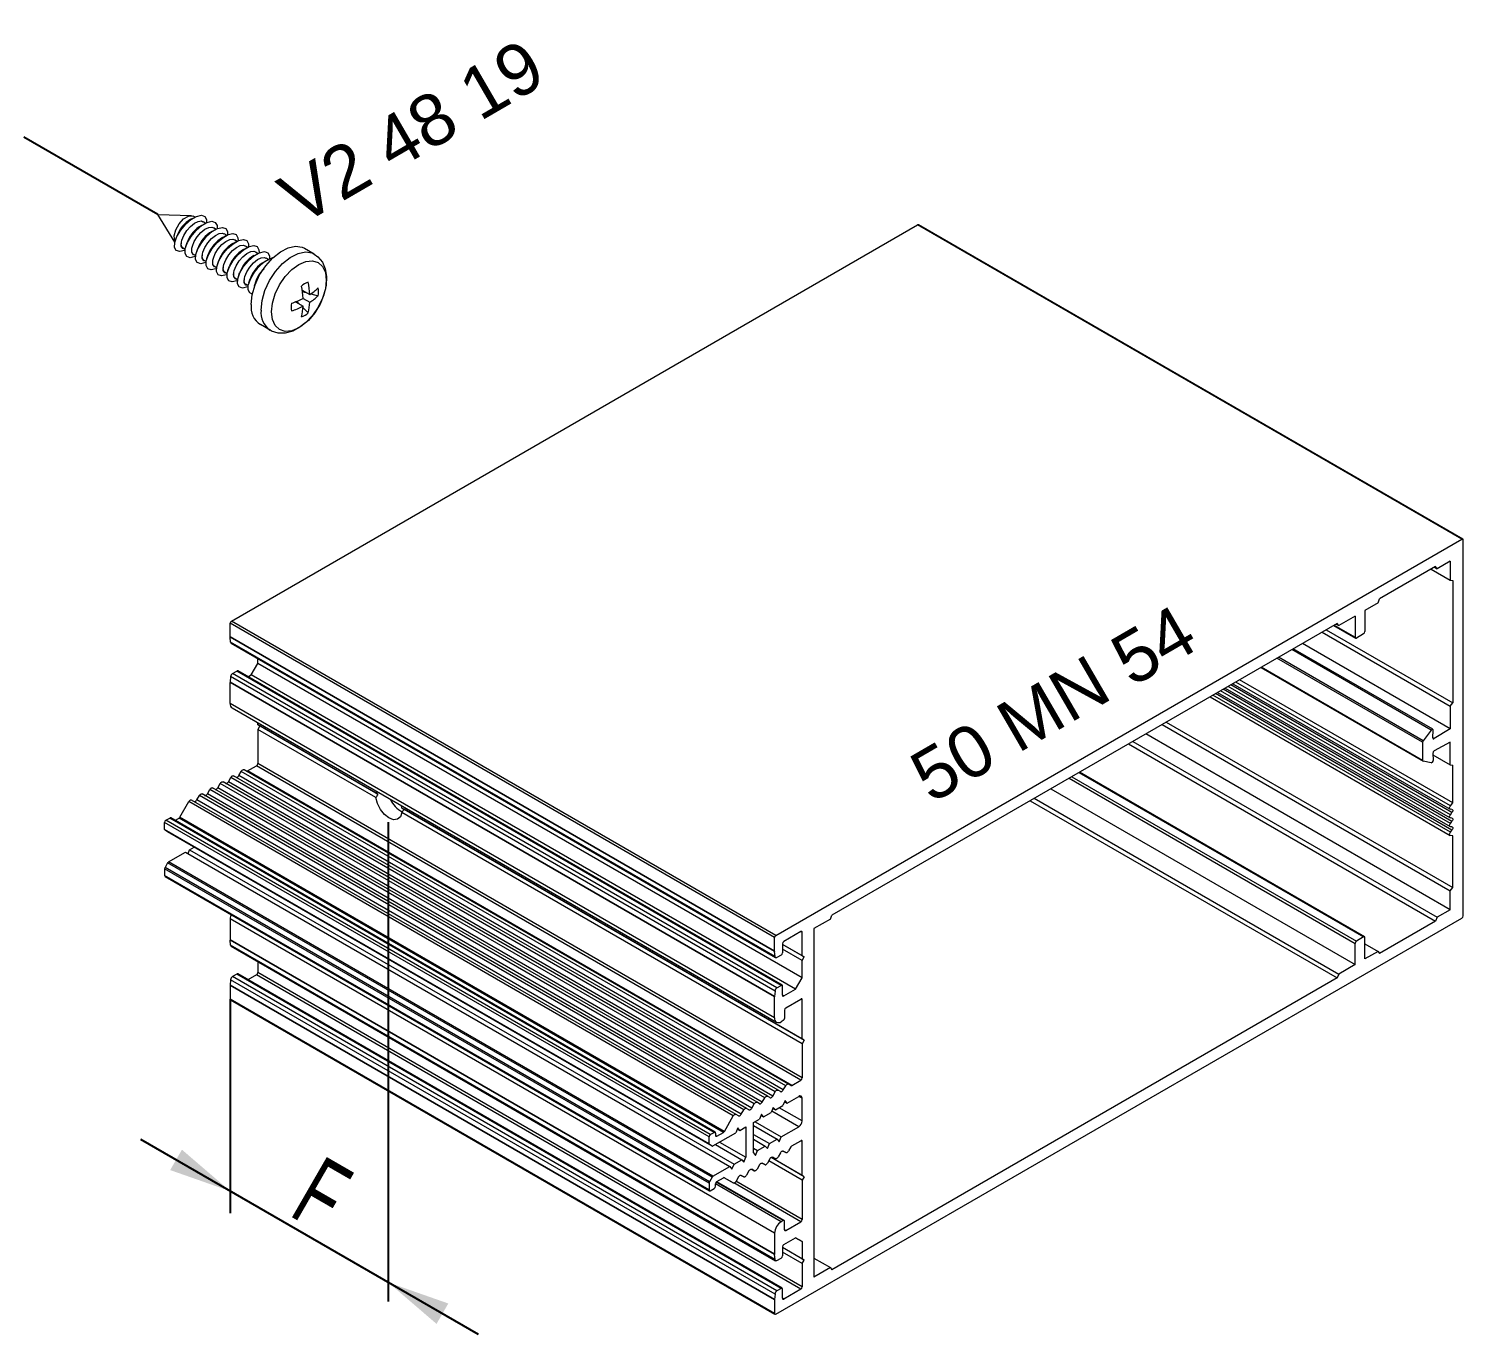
# Model space of a CAD drawing. Header units: millimetres. Extents: x 226 to 1066, y 456 to 1447.
# Drawn here: x 358.9 to 428.5, y 572.6 to 635.9 of the extents above; entities that cross this region are included whole.
import ezdxf

# ---------------------------------------------------------------- set-up
doc = ezdxf.new("R2010")
doc.units = ezdxf.units.MM
doc.linetypes.add('CENTER', pattern=[2, 1.25, -0.25, 0.25, -0.25])
doc.layers.add('nokta', color=140, linetype='Continuous')
doc.layers.add('SLD-0', color=179, linetype='Continuous')
doc.styles.add('SLDTEXTSTYLE0', font='TXT', dxfattribs={"width": 0.663, "bigfont": 'bigfont'})
doc.styles.get("Standard").update_dxf_attribs({"font": 'arial.ttf'})

# ---------------------------------------------------------------- blocks, each defined once
blk = doc.blocks.new('M.T.TİP-6A')
at = {"color": 7, "linetype": 'Continuous', "lineweight": 15}
for p, q in [((1114.566, 644.233), (1147.849, 663.447)), ((1174.26, 648.2), (1147.849, 663.447)), ((1174.305, 648.205), (1147.894, 663.451)), ((1140.976, 628.986), (1174.26, 648.2)), ((1174.324, 629.939), (1174.324, 648.164)), ((1172.977, 646.872), (1170.26, 645.304)), ((1172.764, 646.749), (1173.687, 646.216)), ((1172.923, 646.841), (1173.051, 646.768)), ((1173.051, 646.768), (1172.977, 646.872)), ((1173.687, 647.135), (1173.051, 646.768)), ((1173.687, 647.135), (1173.687, 646.216)), ((1173.687, 646.216), (1173.814, 646.205)), ((1173.814, 646.205), (1173.814, 640.27)), ((1170.187, 645.114), (1170.26, 645.304)), ((1170.187, 645.114), (1169.551, 644.747)), ((1169.551, 644.747), (1169.551, 643.718)), ((1140.913, 628.876), (1114.502, 644.123)), ((1114.502, 643.461), (1114.502, 644.123)), ((1140.976, 628.986), (1114.566, 644.233)), ((1168.204, 644.117), (1143.691, 629.965)), ((1167.677, 643.812), (1173.814, 640.27)), ((1168.028, 644.015), (1169.092, 643.401)), ((1168.15, 644.086), (1168.278, 644.012)), ((1168.278, 644.012), (1168.204, 644.117)), ((1169.073, 644.471), (1168.278, 644.012)), ((1169.073, 644.471), (1169.073, 643.443)), ((1140.913, 628.215), (1114.502, 643.461)), ((1140.913, 628.208), (1114.503, 643.455)), ((1114.522, 643.206), (1114.503, 643.455)), ((1140.933, 627.959), (1114.522, 643.206)), ((1114.55, 643.153), (1140.96, 627.907)), ((1173.687, 639.009), (1166.522, 643.145)), ((1167.476, 643.697), (1173.687, 640.111)), ((1169.487, 643.608), (1169.137, 643.406)), ((1115.839, 642.175), (1115.839, 642.409)), ((1172.841, 638.982), (1166.076, 642.888)), ((1114.617, 641.69), (1114.82, 641.808)), ((1141.231, 626.561), (1114.82, 641.808)), ((1141.276, 626.566), (1114.865, 641.812)), ((1115.521, 641.624), (1115.839, 642.175)), ((1142.249, 626.929), (1115.839, 642.175)), ((1164.498, 641.977), (1172.369, 637.434)), ((1140.913, 626.01), (1114.502, 641.256)), ((1114.502, 640.228), (1114.502, 641.256)), ((1114.522, 641.535), (1114.503, 641.263)), ((1140.913, 626.017), (1114.503, 641.263)), ((1140.933, 626.288), (1114.522, 641.535)), ((1141.028, 626.444), (1114.617, 641.69)), ((1115.356, 641.529), (1115.521, 641.624)), ((1141.931, 626.377), (1115.521, 641.624)), ((1163.14, 641.193), (1173.679, 635.11)), ((1173.814, 635.412), (1163.47, 641.384)), ((1162.038, 640.557), (1173.679, 633.837)), ((1162.406, 640.769), (1173.679, 634.261)), ((1162.773, 640.981), (1173.679, 634.686)), ((1140.913, 624.981), (1114.502, 640.228)), ((1114.595, 640.022), (1141.006, 624.775)), ((1173.687, 640.111), (1173.814, 640.27)), ((1173.687, 640.111), (1173.687, 639.009)), ((1115.839, 639.199), (1115.839, 639.304)), ((1121.573, 635.888), (1115.839, 639.199)), ((1115.934, 639.144), (1115.839, 639.199)), ((1115.934, 639.144), (1115.839, 638.978)), ((1115.839, 638.978), (1115.839, 637.325)), ((1121.573, 635.668), (1115.839, 638.978)), ((1121.662, 635.837), (1115.934, 639.144)), ((1159.716, 639.217), (1173.687, 631.151)), ((1159.917, 639.332), (1173.814, 631.31)), ((1172.761, 638.945), (1172.379, 638.427)), ((1172.849, 638.57), (1172.86, 638.938)), ((1173.687, 639.009), (1172.915, 638.532)), ((1158.083, 638.274), (1172.977, 629.676)), ((1158.284, 638.39), (1173.051, 629.865)), ((1173.687, 630.233), (1158.92, 638.757)), ((1172.351, 638.35), (1172.351, 637.475)), ((1173.687, 638.359), (1172.915, 637.944)), ((1173.687, 637.256), (1173.687, 638.359)), ((1172.849, 637.83), (1172.86, 637.474)), ((1172.852, 637.739), (1173.687, 637.256)), ((1114.922, 636.735), (1115.042, 636.942)), ((1141.452, 621.696), (1115.042, 636.942)), ((1141.587, 621.774), (1115.177, 637.02)), ((1115.334, 636.96), (1115.775, 637.214)), ((1141.745, 621.713), (1115.334, 636.96)), ((1142.186, 621.968), (1115.775, 637.214)), ((1142.249, 622.078), (1115.839, 637.325)), ((1169.532, 628.915), (1155.701, 636.899)), ((1172.761, 637.353), (1172.379, 637.43)), ((1173.687, 637.256), (1173.814, 637.245)), ((1173.814, 635.412), (1173.814, 637.245)), ((1140.06, 620.892), (1113.649, 636.139)), ((1113.904, 636.148), (1114.023, 636.355)), ((1140.314, 620.901), (1113.904, 636.148)), ((1140.434, 621.108), (1114.023, 636.355)), ((1140.569, 621.186), (1114.158, 636.433)), ((1114.413, 636.441), (1114.532, 636.649)), ((1140.823, 621.195), (1114.413, 636.441)), ((1140.943, 621.402), (1114.532, 636.649)), ((1141.078, 621.48), (1114.667, 636.727)), ((1141.332, 621.489), (1114.922, 636.735)), ((1112.065, 634.727), (1112.496, 635.473)), ((1138.906, 620.227), (1112.496, 635.473)), ((1139.041, 620.304), (1112.631, 635.551)), ((1112.886, 635.56), (1113.005, 635.767)), ((1139.296, 620.313), (1112.886, 635.56)), ((1139.416, 620.52), (1113.005, 635.767)), ((1139.551, 620.598), (1113.14, 635.845)), ((1113.395, 635.854), (1113.514, 636.061)), ((1139.805, 620.607), (1113.395, 635.854)), ((1139.925, 620.814), (1113.514, 636.061)), ((1121.594, 635.981), (1121.573, 635.888)), ((1153.31, 635.519), (1168.204, 626.92)), ((1153.511, 635.634), (1168.278, 627.11)), ((1154.306, 636.094), (1169.073, 627.569)), ((1122.832, 635.162), (1122.811, 635.279)), ((1142.249, 623.952), (1122.832, 635.162)), ((1142.249, 623.732), (1122.832, 634.941)), ((1142.345, 623.897), (1122.935, 635.102)), ((1173.695, 635.264), (1173.814, 635.412)), ((1173.775, 635.098), (1173.695, 635.105)), ((1173.695, 634.84), (1173.775, 634.939)), ((1137.731, 619.213), (1111.32, 634.459)), ((1111.32, 634.128), (1111.32, 634.459)), ((1137.731, 618.882), (1111.32, 634.128)), ((1137.749, 618.841), (1111.339, 634.087)), ((1111.466, 634.014), (1111.339, 634.087)), ((1111.384, 634.569), (1111.575, 634.679)), ((1137.794, 619.323), (1111.384, 634.569)), ((1137.985, 619.433), (1111.575, 634.679)), ((1138.03, 619.438), (1111.62, 634.684)), ((1111.824, 634.566), (1112.02, 634.679)), ((1138.431, 619.433), (1112.02, 634.679)), ((1138.476, 619.481), (1112.065, 634.727)), ((1173.775, 634.673), (1173.695, 634.681)), ((1173.695, 634.415), (1173.775, 634.514)), ((1173.775, 634.249), (1173.695, 634.256)), ((1173.695, 633.991), (1173.775, 634.09)), ((1137.877, 618.767), (1111.466, 634.014)), ((1173.814, 633.821), (1173.695, 633.832)), ((1173.814, 631.31), (1173.814, 633.821)), ((1111.511, 632.548), (1112.333, 633.023)), ((1112.333, 633.023), (1138.743, 617.776)), ((1112.456, 632.951), (1112.535, 633.14)), ((1112.535, 633.14), (1112.758, 633.268)), ((1112.535, 633.14), (1138.946, 617.893)), ((1137.731, 616.971), (1111.32, 632.218)), ((1111.32, 632.218), (1111.32, 631.887)), ((1111.466, 632.501), (1111.339, 632.28)), ((1137.749, 617.034), (1111.339, 632.28)), ((1137.877, 617.254), (1111.466, 632.501)), ((1137.922, 617.302), (1111.511, 632.548)), ((1137.731, 616.641), (1111.32, 631.887)), ((1111.339, 631.846), (1137.749, 616.599)), ((1173.687, 631.151), (1173.814, 631.31)), ((1173.687, 630.233), (1173.687, 631.151)), ((1143.617, 629.776), (1143.691, 629.965)), ((1173.051, 629.865), (1172.977, 629.676)), ((1173.687, 630.233), (1173.051, 629.865)), ((1140.913, 614.546), (1114.502, 629.792)), ((1114.502, 629.792), (1114.502, 628.763)), ((1140.976, 610.614), (1174.26, 629.828)), ((1142.186, 629.17), (1141.358, 628.692)), ((1143.617, 629.776), (1142.822, 629.317)), ((1142.822, 629.317), (1142.822, 612.414)), ((1172.977, 629.676), (1170.26, 628.107)), ((1140.913, 613.517), (1114.502, 628.763)), ((1140.913, 613.511), (1114.503, 628.757)), ((1114.522, 628.508), (1114.503, 628.757)), ((1140.933, 613.262), (1114.522, 628.508)), ((1140.913, 628.215), (1140.913, 628.876)), ((1141.295, 628.582), (1141.295, 628.141)), ((1142.249, 627.994), (1141.295, 628.545)), ((1142.345, 627.939), (1141.295, 628.545)), ((1142.249, 627.994), (1142.249, 629.133)), ((1169.073, 627.569), (1169.073, 628.598)), ((1169.487, 628.91), (1169.137, 628.708)), ((1169.551, 627.845), (1169.551, 628.873)), ((1169.551, 628.579), (1170.187, 628.212)), ((1114.55, 628.456), (1140.96, 613.209)), ((1140.933, 627.959), (1140.913, 628.208)), ((1141.231, 628.031), (1141.028, 627.914)), ((1142.249, 627.774), (1141.295, 628.325)), ((1142.249, 627.994), (1142.345, 627.939)), ((1142.249, 627.774), (1142.345, 627.939)), ((1170.187, 628.212), (1169.551, 627.845)), ((1170.187, 628.212), (1170.26, 628.107)), ((1114.82, 627.11), (1114.617, 626.993)), ((1141.231, 611.863), (1114.82, 627.11)), ((1141.276, 611.868), (1114.865, 627.114)), ((1115.839, 627.712), (1115.839, 627.183)), ((1142.249, 611.937), (1115.839, 627.183)), ((1142.249, 626.929), (1142.249, 627.774)), ((1168.278, 627.11), (1168.204, 626.92)), ((1169.073, 627.569), (1168.278, 627.11)), ((1140.913, 611.312), (1114.502, 626.559)), ((1114.502, 626.559), (1114.502, 625.897)), ((1114.522, 626.837), (1114.503, 626.565)), ((1140.913, 611.319), (1114.503, 626.565)), ((1140.933, 611.591), (1114.522, 626.837)), ((1141.028, 611.746), (1114.617, 626.993)), ((1115.775, 627.073), (1115.356, 626.831)), ((1142.186, 611.827), (1115.775, 627.073)), ((1141.028, 626.444), (1141.231, 626.561)), ((1141.295, 626.083), (1141.295, 626.524)), ((1141.931, 626.377), (1142.249, 626.929)), ((1168.204, 626.92), (1143.691, 612.769)), ((1140.913, 610.651), (1114.502, 625.897)), ((1114.521, 625.856), (1140.931, 610.61)), ((1140.933, 626.288), (1140.913, 626.017)), ((1140.913, 624.981), (1140.913, 626.01)), ((1141.358, 626.047), (1141.931, 626.377)), ((1141.454, 625.477), (1142.186, 625.9)), ((1142.249, 623.952), (1142.249, 625.863)), ((1141.39, 625.367), (1141.39, 624.963)), ((1141.326, 624.853), (1141.231, 624.797)), ((1142.345, 623.897), (1142.249, 623.952)), ((1142.345, 623.897), (1142.249, 623.732)), ((1142.249, 623.732), (1142.249, 622.078)), ((1141.332, 621.489), (1141.452, 621.696)), ((1141.7, 621.709), (1141.587, 621.774)), ((1141.745, 621.713), (1142.186, 621.968)), ((1140.179, 620.823), (1140.06, 620.892)), ((1140.314, 620.901), (1140.434, 621.108)), ((1140.688, 621.117), (1140.569, 621.186)), ((1140.823, 621.195), (1140.943, 621.402)), ((1141.197, 621.411), (1141.078, 621.48)), ((1141.422, 620.976), (1141.32, 620.734)), ((1141.399, 620.922), (1141.523, 620.851)), ((1141.523, 620.851), (1141.422, 620.976)), ((1141.523, 620.851), (1142.09, 621.178)), ((1142.249, 619.984), (1142.249, 621.086)), ((1138.476, 619.481), (1138.906, 620.227)), ((1139.161, 620.235), (1139.041, 620.304)), ((1139.296, 620.313), (1139.416, 620.52)), ((1139.67, 620.529), (1139.551, 620.598)), ((1139.805, 620.607), (1139.925, 620.814)), ((1140.276, 620.315), (1140.175, 620.072)), ((1140.254, 620.261), (1140.378, 620.19)), ((1140.378, 620.19), (1140.276, 620.315)), ((1140.378, 620.19), (1140.748, 620.403)), ((1140.849, 620.645), (1140.748, 620.403)), ((1140.827, 620.592), (1140.95, 620.52)), ((1140.95, 620.52), (1140.849, 620.645)), ((1140.95, 620.52), (1141.32, 620.734)), ((1137.794, 619.323), (1137.985, 619.433)), ((1138.113, 619.249), (1138.431, 619.433)), ((1139.131, 619.653), (1139.029, 619.411)), ((1139.108, 619.6), (1139.232, 619.528)), ((1139.232, 619.528), (1139.131, 619.653)), ((1139.232, 619.528), (1139.519, 619.694)), ((1139.519, 619.694), (1139.519, 618.224)), ((1139.889, 619.907), (1140.175, 620.072)), ((1139.889, 618.437), (1139.889, 619.907)), ((1139.889, 619.76), (1141.034, 619.099)), ((1139.964, 619.951), (1141.237, 619.216)), ((1141.237, 619.216), (1142.09, 619.708)), ((1137.731, 618.882), (1137.731, 619.213)), ((1137.877, 618.767), (1137.749, 618.841)), ((1137.922, 618.772), (1139.029, 619.411)), ((1138.043, 618.842), (1139.316, 618.107)), ((1138.049, 619.396), (1138.049, 619.286)), ((1138.246, 618.959), (1139.519, 618.224)), ((1139.889, 619.333), (1140.664, 618.885)), ((1139.889, 619.099), (1140.461, 618.768)), ((1140.091, 618.554), (1140.461, 618.768)), ((1140.461, 618.768), (1140.563, 618.643)), ((1140.563, 618.643), (1140.664, 618.885)), ((1140.664, 618.885), (1141.034, 619.099)), ((1141.034, 619.099), (1141.135, 618.973)), ((1141.135, 618.973), (1141.237, 619.216)), ((1141.745, 618.774), (1142.186, 619.028)), ((1142.249, 617.338), (1142.249, 618.992)), ((1138.946, 617.893), (1139.316, 618.107)), ((1139.316, 618.107), (1139.417, 617.982)), ((1139.417, 617.982), (1139.519, 618.224)), ((1139.889, 618.671), (1140.091, 618.554)), ((1139.889, 618.437), (1139.99, 618.312)), ((1139.99, 618.312), (1140.091, 618.554)), ((1140.688, 618.151), (1140.569, 617.944)), ((1142.249, 617.118), (1140.631, 618.052)), ((1142.249, 617.338), (1140.739, 618.21)), ((1142.345, 617.283), (1140.739, 618.21)), ((1140.943, 618.16), (1140.822, 618.229)), ((1140.823, 618.229), (1140.943, 618.16)), ((1141.197, 618.445), (1141.078, 618.238)), ((1141.452, 618.454), (1141.331, 618.523)), ((1141.332, 618.523), (1141.452, 618.454)), ((1141.7, 618.726), (1141.587, 618.532)), ((1137.922, 617.302), (1138.743, 617.776)), ((1138.743, 617.776), (1138.844, 617.651)), ((1138.844, 617.651), (1138.946, 617.893)), ((1139.416, 617.278), (1139.295, 617.348)), ((1139.296, 617.347), (1139.416, 617.278)), ((1139.67, 617.563), (1139.551, 617.356)), ((1139.925, 617.572), (1139.804, 617.642)), ((1139.805, 617.641), (1139.925, 617.572)), ((1140.179, 617.857), (1140.06, 617.65)), ((1140.434, 617.866), (1140.313, 617.936)), ((1140.314, 617.935), (1140.434, 617.866)), ((1142.345, 617.283), (1142.249, 617.338)), ((1137.731, 616.971), (1137.731, 616.641)), ((1137.877, 617.254), (1137.749, 617.034)), ((1137.794, 616.604), (1137.985, 616.714)), ((1138.049, 616.824), (1138.049, 616.934)), ((1141.371, 615.157), (1138.107, 617.041)), ((1138.113, 617.045), (1138.431, 617.228)), ((1138.906, 616.984), (1138.474, 617.234)), ((1138.476, 617.233), (1138.906, 616.984)), ((1139.161, 617.269), (1139.041, 617.062)), ((1142.345, 617.283), (1142.249, 617.118)), ((1142.249, 617.118), (1142.249, 615.207)), ((1141.326, 615.152), (1141.231, 615.097)), ((1141.39, 614.711), (1141.39, 615.115)), ((1141.454, 614.674), (1142.186, 615.097)), ((1140.913, 614.546), (1140.913, 613.517)), ((1141.295, 613.884), (1141.295, 613.443)), ((1141.358, 613.995), (1141.931, 614.325)), ((1141.931, 614.325), (1142.249, 614.141)), ((1142.249, 614.141), (1141.931, 614.325)), ((1142.249, 614.141), (1142.249, 613.296)), ((1140.933, 613.262), (1140.913, 613.511)), ((1141.028, 613.216), (1141.231, 613.333)), ((1142.249, 613.296), (1141.295, 613.847)), ((1142.345, 613.241), (1141.295, 613.847)), ((1142.249, 613.076), (1141.295, 613.627)), ((1142.249, 613.296), (1142.345, 613.241)), ((1142.249, 613.076), (1142.345, 613.241)), ((1142.822, 613.333), (1143.617, 612.874)), ((1142.249, 613.076), (1142.249, 611.937)), ((1143.617, 612.874), (1142.822, 612.414)), ((1143.617, 612.874), (1143.691, 612.769)), ((1141.231, 611.863), (1141.028, 611.746)), ((1141.295, 611.386), (1141.295, 611.827)), ((1142.186, 611.827), (1141.358, 611.349)), ((1140.933, 611.591), (1140.913, 611.319)), ((1140.913, 611.312), (1140.913, 610.651))]:
    blk.add_line(p, q, dxfattribs=at)
at = {"color": 8, "linetype": 'Continuous', "lineweight": 15}
for p, q in [((1168.055, 644.03), (1169.073, 643.443)), ((1172.351, 638.35), (1165.283, 642.43)), ((1172.379, 638.427), (1165.363, 642.477)), ((1172.761, 638.945), (1166.003, 642.846)), ((1172.351, 637.475), (1164.525, 641.993)), ((1173.695, 634.84), (1162.915, 641.063)), ((1173.775, 634.939), (1163.04, 641.136)), ((1173.695, 635.264), (1163.282, 641.275)), ((1173.695, 633.991), (1162.18, 640.639)), ((1173.775, 634.09), (1162.305, 640.711)), ((1173.695, 634.415), (1162.547, 640.851)), ((1173.775, 634.514), (1162.673, 640.923)), ((1172.915, 638.532), (1172.849, 638.57)), ((1155.675, 636.884), (1169.487, 628.91)), ((1155.198, 636.608), (1169.073, 628.598)), ((1155.325, 636.682), (1169.137, 628.708)), ((1142.249, 629.133), (1142.185, 629.17)), ((1141.358, 626.047), (1141.295, 626.083)), ((1142.249, 625.863), (1142.185, 625.9)), ((1142.249, 621.086), (1142.09, 621.178)), ((1142.09, 619.708), (1140.775, 620.468)), ((1142.249, 619.984), (1141.135, 620.627)), ((1138.113, 619.249), (1138.049, 619.286)), ((1142.249, 618.992), (1142.185, 619.028)), ((1141.231, 615.097), (1138.049, 616.934)), ((1141.326, 615.152), (1138.086, 617.023)), ((1142.186, 615.097), (1138.927, 616.978)), ((1142.249, 615.207), (1139.04, 617.06)), ((1141.454, 614.674), (1141.39, 614.711)), ((1141.358, 611.349), (1141.295, 611.386))]:
    blk.add_line(p, q, dxfattribs=at)
at = {"color": 1}
for p, q in [((1122.171, 634.478), (1122.171, 611.236)), ((1114.502, 625.897), (1114.502, 615.516)), ((1110.143, 619.098), (1126.53, 609.638))]:
    blk.add_line(p, q, dxfattribs=at)
at = {"color": 7, "linetype": 'Continuous', "lineweight": 15, "flags": 128}
for points in [[(1172.86, 638.938), (1172.858, 638.957), (1172.852, 638.972), (1172.841, 638.982), (1172.827, 638.986), (1172.811, 638.984), (1172.793, 638.976), (1172.776, 638.963), (1172.761, 638.945)], [(1115.042, 636.942), (1115.056, 636.965), (1115.073, 636.984), (1115.09, 637.001), (1115.109, 637.014), (1115.128, 637.022), (1115.146, 637.026), (1115.162, 637.026), (1115.177, 637.02)], [(1113.514, 636.061), (1113.529, 636.083), (1113.545, 636.103), (1113.563, 636.119), (1113.582, 636.132), (1113.6, 636.141), (1113.618, 636.145), (1113.635, 636.144), (1113.649, 636.139)], [(1113.769, 636.07), (1113.783, 636.064), (1113.8, 636.064), (1113.818, 636.068), (1113.836, 636.076), (1113.855, 636.089), (1113.873, 636.106), (1113.889, 636.126), (1113.904, 636.148)], [(1114.023, 636.355), (1114.038, 636.377), (1114.054, 636.396), (1114.072, 636.413), (1114.091, 636.426), (1114.11, 636.435), (1114.127, 636.439), (1114.144, 636.438), (1114.158, 636.433)], [(1114.278, 636.364), (1114.292, 636.358), (1114.309, 636.358), (1114.327, 636.362), (1114.345, 636.37), (1114.364, 636.383), (1114.382, 636.4), (1114.398, 636.419), (1114.413, 636.441)], [(1114.532, 636.649), (1114.547, 636.671), (1114.563, 636.69), (1114.581, 636.707), (1114.6, 636.72), (1114.619, 636.728), (1114.637, 636.733), (1114.653, 636.732), (1114.667, 636.727)], [(1114.787, 636.657), (1114.802, 636.652), (1114.818, 636.651), (1114.836, 636.656), (1114.855, 636.664), (1114.873, 636.677), (1114.891, 636.694), (1114.908, 636.713), (1114.922, 636.735)], [(1112.496, 635.473), (1112.51, 635.495), (1112.527, 635.515), (1112.545, 635.531), (1112.564, 635.544), (1112.582, 635.553), (1112.6, 635.557), (1112.617, 635.556), (1112.631, 635.551)], [(1112.751, 635.482), (1112.765, 635.476), (1112.782, 635.476), (1112.799, 635.48), (1112.818, 635.489), (1112.837, 635.501), (1112.855, 635.518), (1112.871, 635.538), (1112.886, 635.56)], [(1113.005, 635.767), (1113.02, 635.789), (1113.036, 635.809), (1113.054, 635.825), (1113.073, 635.838), (1113.091, 635.847), (1113.109, 635.851), (1113.126, 635.85), (1113.14, 635.845)], [(1113.26, 635.776), (1113.274, 635.77), (1113.291, 635.77), (1113.309, 635.774), (1113.327, 635.782), (1113.346, 635.795), (1113.364, 635.812), (1113.38, 635.832), (1113.395, 635.854)], [(1122.832, 634.941), (1122.759, 634.737), (1122.618, 634.618), (1122.424, 634.598), (1122.203, 634.68), (1121.981, 634.853), (1121.788, 635.097), (1121.646, 635.38), (1121.573, 635.668)], [(1173.695, 635.105), (1173.679, 635.11), (1173.666, 635.122), (1173.658, 635.139), (1173.655, 635.161), (1173.658, 635.187), (1173.666, 635.214), (1173.679, 635.24), (1173.695, 635.264)], [(1173.695, 634.681), (1173.679, 634.686), (1173.666, 634.697), (1173.658, 634.715), (1173.655, 634.737), (1173.658, 634.763), (1173.666, 634.789), (1173.679, 634.816), (1173.695, 634.84)], [(1173.775, 635.098), (1173.791, 635.093), (1173.804, 635.081), (1173.812, 635.063), (1173.814, 635.041), (1173.812, 635.016), (1173.804, 634.989), (1173.791, 634.963), (1173.775, 634.939)], [(1173.695, 634.256), (1173.679, 634.261), (1173.666, 634.273), (1173.658, 634.291), (1173.655, 634.313), (1173.658, 634.338), (1173.666, 634.365), (1173.679, 634.391), (1173.695, 634.415)], [(1173.775, 634.673), (1173.791, 634.668), (1173.804, 634.657), (1173.812, 634.639), (1173.814, 634.617), (1173.812, 634.592), (1173.804, 634.565), (1173.791, 634.538), (1173.775, 634.514)], [(1173.775, 634.249), (1173.791, 634.244), (1173.804, 634.232), (1173.812, 634.215), (1173.814, 634.193), (1173.812, 634.167), (1173.804, 634.141), (1173.791, 634.114), (1173.775, 634.09)], [(1173.695, 633.832), (1173.679, 633.837), (1173.666, 633.849), (1173.658, 633.866), (1173.655, 633.889), (1173.658, 633.914), (1173.666, 633.941), (1173.679, 633.967), (1173.695, 633.991)], [(1141.028, 627.914), (1141.01, 627.905), (1140.993, 627.901), (1140.977, 627.901), (1140.963, 627.905), (1140.951, 627.914), (1140.942, 627.926), (1140.936, 627.941), (1140.933, 627.959)], [(1141.452, 621.696), (1141.467, 621.718), (1141.483, 621.738), (1141.501, 621.754), (1141.52, 621.767), (1141.538, 621.776), (1141.556, 621.78), (1141.573, 621.779), (1141.587, 621.774)], [(1139.925, 620.814), (1139.939, 620.836), (1139.956, 620.856), (1139.974, 620.873), (1139.992, 620.886), (1140.011, 620.894), (1140.029, 620.898), (1140.045, 620.898), (1140.06, 620.892)], [(1140.179, 620.823), (1140.194, 620.818), (1140.21, 620.817), (1140.228, 620.821), (1140.247, 620.83), (1140.265, 620.843), (1140.283, 620.859), (1140.3, 620.879), (1140.314, 620.901)], [(1140.434, 621.108), (1140.448, 621.13), (1140.465, 621.15), (1140.483, 621.167), (1140.501, 621.18), (1140.52, 621.188), (1140.538, 621.192), (1140.554, 621.192), (1140.569, 621.186)], [(1140.688, 621.117), (1140.703, 621.112), (1140.719, 621.111), (1140.737, 621.115), (1140.756, 621.124), (1140.774, 621.137), (1140.792, 621.153), (1140.809, 621.173), (1140.823, 621.195)], [(1140.943, 621.402), (1140.957, 621.424), (1140.974, 621.444), (1140.992, 621.461), (1141.01, 621.473), (1141.029, 621.482), (1141.047, 621.486), (1141.063, 621.485), (1141.078, 621.48)], [(1141.197, 621.411), (1141.212, 621.406), (1141.228, 621.405), (1141.246, 621.409), (1141.265, 621.418), (1141.284, 621.431), (1141.302, 621.447), (1141.318, 621.467), (1141.332, 621.489)], [(1138.906, 620.227), (1138.921, 620.249), (1138.937, 620.268), (1138.955, 620.285), (1138.974, 620.298), (1138.993, 620.306), (1139.01, 620.31), (1139.027, 620.31), (1139.041, 620.304)], [(1139.161, 620.235), (1139.175, 620.23), (1139.192, 620.229), (1139.21, 620.233), (1139.229, 620.242), (1139.247, 620.255), (1139.265, 620.272), (1139.282, 620.291), (1139.296, 620.313)], [(1139.416, 620.52), (1139.43, 620.542), (1139.447, 620.562), (1139.464, 620.579), (1139.483, 620.592), (1139.502, 620.6), (1139.52, 620.604), (1139.536, 620.604), (1139.551, 620.598)], [(1139.67, 620.529), (1139.685, 620.524), (1139.701, 620.523), (1139.719, 620.527), (1139.738, 620.536), (1139.756, 620.549), (1139.774, 620.565), (1139.791, 620.585), (1139.805, 620.607)], [(1140.688, 618.151), (1140.703, 618.173), (1140.719, 618.193), (1140.737, 618.209), (1140.756, 618.222), (1140.774, 618.231), (1140.792, 618.235), (1140.809, 618.234), (1140.823, 618.229)], [(1140.943, 618.16), (1140.957, 618.154), (1140.974, 618.154), (1140.992, 618.158), (1141.01, 618.166), (1141.029, 618.179), (1141.047, 618.196), (1141.063, 618.216), (1141.078, 618.238)], [(1141.197, 618.445), (1141.212, 618.467), (1141.228, 618.487), (1141.246, 618.503), (1141.265, 618.516), (1141.284, 618.525), (1141.302, 618.529), (1141.318, 618.528), (1141.332, 618.523)], [(1141.452, 618.454), (1141.467, 618.448), (1141.483, 618.448), (1141.501, 618.452), (1141.52, 618.46), (1141.538, 618.473), (1141.556, 618.49), (1141.573, 618.51), (1141.587, 618.532)], [(1139.161, 617.269), (1139.175, 617.291), (1139.192, 617.311), (1139.21, 617.328), (1139.229, 617.34), (1139.247, 617.349), (1139.265, 617.353), (1139.282, 617.352), (1139.296, 617.347)], [(1139.416, 617.278), (1139.43, 617.273), (1139.447, 617.272), (1139.464, 617.276), (1139.483, 617.285), (1139.502, 617.298), (1139.52, 617.314), (1139.536, 617.334), (1139.551, 617.356)], [(1139.67, 617.563), (1139.685, 617.585), (1139.701, 617.605), (1139.719, 617.621), (1139.738, 617.634), (1139.756, 617.643), (1139.774, 617.647), (1139.791, 617.646), (1139.805, 617.641)], [(1139.925, 617.572), (1139.939, 617.567), (1139.956, 617.566), (1139.974, 617.57), (1139.992, 617.579), (1140.011, 617.591), (1140.029, 617.608), (1140.045, 617.628), (1140.06, 617.65)], [(1140.179, 617.857), (1140.194, 617.879), (1140.21, 617.899), (1140.228, 617.915), (1140.247, 617.928), (1140.265, 617.937), (1140.283, 617.941), (1140.3, 617.94), (1140.314, 617.935)], [(1140.434, 617.866), (1140.448, 617.86), (1140.465, 617.86), (1140.483, 617.864), (1140.501, 617.873), (1140.52, 617.885), (1140.538, 617.902), (1140.554, 617.922), (1140.569, 617.944)], [(1138.906, 616.984), (1138.921, 616.979), (1138.937, 616.978), (1138.955, 616.982), (1138.974, 616.991), (1138.993, 617.004), (1139.01, 617.02), (1139.027, 617.04), (1139.041, 617.062)], [(1141.028, 613.216), (1141.01, 613.208), (1140.993, 613.203), (1140.977, 613.203), (1140.963, 613.208), (1140.951, 613.216), (1140.942, 613.228), (1140.936, 613.243), (1140.933, 613.262)]]:
    blk.add_lwpolyline(points, dxfattribs=at)
at = {"color": 7, "linetype": 'Continuous', "lineweight": 15}
for centre, radius, start, end in [((1147.876, 663.41), 0.0453, 65.69288, 125.61758), ((1174.285, 648.17), 0.0393, 350.78596, 129.20329), ((1114.64, 644.116), 0.138, 122.60548, 177.39452), ((1114.582, 643.461), 0.0794, 179.94965, 184.47747), ((1114.585, 643.205), 0.0628, 179.64951, 235.89625), ((1169.112, 643.436), 0.0393, 170.78596, 309.20329), ((1169.412, 643.724), 0.138, 302.60548, 357.39452), ((1114.847, 641.771), 0.0453, 65.69288, 125.61758), ((1114.593, 641.256), 0.0904, 175.80602, 179.95582), ((1114.731, 641.514), 0.21, 122.80086, 174.311), ((1114.723, 640.203), 0.222, 173.70115, 234.98667), ((1172.487, 638.344), 0.136, 142.5075, 177.51399), ((1172.888, 638.562), 0.04, 168.31177, 311.67748), ((1172.986, 637.827), 0.137, 121.2458, 178.7542), ((1115.308, 636.997), 0.0457, 247.38026, 305.46899), ((1115.701, 637.331), 0.138, 302.60548, 357.39452), ((1172.391, 637.469), 0.0407, 171.63351, 252.55455), ((1172.745, 637.467), 0.115, 277.90099, 3.29732), ((1123.429, 636.098), 1.265, 203.5736, 242.8864), ((1111.458, 634.453), 0.138, 122.60548, 177.39452), ((1111.365, 634.124), 0.0453, 174.37962, 234.30196), ((1111.601, 634.643), 0.0453, 65.69288, 125.61758), ((1111.952, 634.79), 0.13, 301.95467, 331.14439), ((1111.45, 632.213), 0.13, 148.85627, 178.0435), ((1111.58, 632.438), 0.13, 121.95467, 151.14439), ((1111.363, 631.882), 0.0432, 172.74417, 235.94365), ((1115.093, 629.78), 0.59, 158.52114, 178.7922), ((1174.185, 629.945), 0.138, 302.60548, 357.39452), ((1142.21, 629.139), 0.0393, 350.78596, 129.20329), ((1114.582, 628.763), 0.0794, 179.94965, 184.47747), ((1114.585, 628.508), 0.0628, 179.64951, 235.89625), ((1141.051, 628.87), 0.138, 122.60548, 177.39452), ((1141.433, 628.576), 0.138, 122.60548, 177.39452), ((1169.211, 628.592), 0.138, 122.60548, 177.39452), ((1169.512, 628.88), 0.0393, 350.78596, 129.20329), ((1140.992, 628.215), 0.0794, 179.94965, 184.47747), ((1141.156, 628.147), 0.138, 302.60548, 357.39452), ((1114.847, 627.073), 0.0453, 65.69288, 125.61758), ((1115.701, 627.19), 0.138, 302.60548, 357.39452), ((1114.593, 626.559), 0.0904, 175.80602, 179.95582), ((1114.731, 626.816), 0.21, 122.80086, 174.311), ((1141.141, 626.268), 0.21, 122.80086, 174.311), ((1141.256, 626.531), 0.0393, 350.78596, 129.20329), ((1114.546, 625.892), 0.0444, 173.70115, 234.98667), ((1141.003, 626.01), 0.0904, 175.80602, 179.95582), ((1141.333, 626.077), 0.0393, 170.78596, 309.20329), ((1142.21, 625.869), 0.0393, 350.78596, 129.20329), ((1141.528, 625.361), 0.138, 122.60548, 177.39452), ((1141.107, 624.95), 0.197, 170.78596, 309.20329), ((1141.252, 624.969), 0.138, 302.60548, 357.39452), ((1141.718, 621.75), 0.0453, 245.68605, 305.61817), ((1142.111, 622.085), 0.138, 302.60548, 357.39452), ((1142.152, 621.102), 0.0983, 350.78596, 129.20329), ((1138.01, 619.403), 0.0393, 350.78596, 129.20329), ((1138.362, 619.543), 0.13, 301.95467, 331.14439), ((1141.904, 620), 0.346, 302.60548, 357.39452), ((1137.869, 619.206), 0.138, 122.60548, 177.39452), ((1137.776, 618.877), 0.0453, 174.37962, 234.30196), ((1137.895, 618.808), 0.0453, 245.68605, 305.61817), ((1138.088, 619.28), 0.0393, 170.78596, 309.20329), ((1141.813, 618.664), 0.13, 121.95467, 151.14439), ((1142.21, 618.998), 0.0393, 350.78596, 129.20329), ((1137.77, 616.634), 0.0393, 170.78596, 309.20329), ((1137.861, 616.967), 0.13, 148.85627, 178.0435), ((1137.99, 617.192), 0.13, 121.95467, 151.14439), ((1137.911, 616.831), 0.138, 302.60548, 357.39452), ((1138.187, 616.928), 0.138, 122.60548, 177.39452), ((1138.457, 617.192), 0.0453, 65.68605, 125.61817), ((1141.604, 614.514), 0.692, 122.60548, 177.39452), ((1141.351, 615.122), 0.0393, 350.78596, 129.20329), ((1141.429, 614.705), 0.0393, 170.78596, 309.20329), ((1142.111, 615.213), 0.138, 302.60548, 357.39452), ((1141.433, 613.878), 0.138, 122.60548, 177.39452), ((1140.992, 613.517), 0.0794, 179.94965, 184.47747), ((1141.156, 613.45), 0.138, 302.60548, 357.39452), ((1141.256, 611.833), 0.0393, 350.78596, 129.20329), ((1142.111, 611.943), 0.138, 302.60548, 357.39452), ((1141.003, 611.312), 0.0904, 175.80602, 179.95582), ((1141.141, 611.57), 0.21, 122.80086, 174.311), ((1141.333, 611.379), 0.0393, 170.78596, 309.20329), ((1140.952, 610.645), 0.0393, 170.78596, 309.20329)]:
    blk.add_arc(centre, radius, start, end, dxfattribs=at)
for major_axis, ratio, start_param, end_param in [((0.9, -0.52), 0.00007, 3.776463, 3.927031), ((0.636, 1.102), 0.577335, 1.570837, 1.721405), ((0.9, -0.52), 0.00007, 0.785439, 0.936007), ((0.636, 1.102), 0.577335, 4.561861, 4.71243)]:
    blk.add_ellipse((1122.298, 635.47), major_axis=major_axis, ratio=ratio, start_param=start_param, end_param=end_param, dxfattribs=at)
at = {"color": 1}
for points in [[(1114.502, 616.581), (1112.161, 618.593), (1111.59, 617.603)], [(1122.171, 612.154), (1124.512, 610.143), (1125.083, 611.133)]]:
    blk.add_solid(points, dxfattribs=at)
at = {"layer": 'SLD-0', "color": 3, "linetype": 'CENTER', "ltscale": 6}
blk.add_line((1110.986, 663.951), (1095.375, 672.963), dxfattribs=at)
at = {"color": 1, "insert": (1118.966, 618.365), "char_height": 3.375, "attachment_point": 1, "rotation": 330.00269, "style": 'SLDTEXTSTYLE0'}
blk.add_mtext('{\\fArial|b0|i0|c0|p34;F}', dxfattribs=at)
blk = doc.blocks.new('V24819-')
at = {"color": 5, "linetype": 'Continuous', "lineweight": 15}
for p, q in [((390.139, 1328.099), (389.307, 1329.435)), ((389.307, 1329.435), (390.941, 1329.381)), ((391.078, 1329.343), (391.127, 1329.315)), ((390.919, 1329.203), (391.093, 1329.297)), ((391.428, 1328.909), (391.602, 1329.003)), ((391.503, 1329.098), (391.636, 1329.021)), ((391.937, 1328.615), (392.111, 1328.709)), ((392.012, 1328.804), (392.145, 1328.727)), ((390.165, 1328.186), (390.227, 1328.374)), ((390.674, 1327.892), (390.736, 1328.08)), ((392.446, 1328.321), (392.62, 1328.416)), ((392.521, 1328.51), (392.654, 1328.433)), ((392.955, 1328.027), (393.129, 1328.122)), ((393.03, 1328.216), (393.163, 1328.139)), ((390.635, 1327.739), (390.536, 1327.796)), ((391.144, 1327.445), (391.045, 1327.502)), ((391.183, 1327.598), (391.245, 1327.786)), ((391.692, 1327.304), (391.754, 1327.492)), ((393.465, 1327.733), (393.638, 1327.828)), ((393.54, 1327.922), (393.672, 1327.845)), ((393.974, 1327.439), (394.147, 1327.534)), ((394.049, 1327.628), (394.181, 1327.552)), ((394.483, 1327.145), (394.657, 1327.24)), ((394.558, 1327.334), (394.69, 1327.258)), ((396.421, 1327.796), (396.899, 1327.521)), ((391.653, 1327.151), (391.554, 1327.208)), ((392.162, 1326.857), (392.063, 1326.914)), ((392.201, 1327.011), (392.263, 1327.198)), ((392.671, 1326.563), (392.572, 1326.62)), ((392.71, 1326.717), (392.772, 1326.904)), ((393.219, 1326.423), (393.281, 1326.611)), ((393.181, 1326.269), (393.081, 1326.326)), ((393.69, 1325.975), (393.59, 1326.033)), ((393.728, 1326.129), (393.791, 1326.317)), ((394.005, 1325.958), (394.02, 1326.041)), ((395.985, 1325.202), (396.356, 1324.988)), ((396.313, 1325.769), (396.683, 1325.555)), ((396.355, 1325.366), (396.683, 1325.177)), ((396.731, 1325.594), (397.086, 1325.499)), ((396.606, 1324.668), (396.346, 1324.927)), ((394.761, 1323.819), (394.284, 1324.094))]:
    blk.add_line(p, q, dxfattribs=at)
at = {"color": 5, "linetype": 'Continuous', "lineweight": 15, "flags": 128}
for points in [[(390.142, 1328.107), (390.129, 1328.143), (390.11, 1328.401), (390.186, 1328.7), (390.344, 1328.99), (390.558, 1329.222), (390.792, 1329.357), (391.006, 1329.372), (391.078, 1329.343)], [(390.134, 1328.076), (390.237, 1328.364), (390.42, 1328.671), (390.66, 1328.959), (390.929, 1329.193), (391.194, 1329.346), (391.424, 1329.399), (391.59, 1329.346), (391.672, 1329.193), (391.675, 1329.04)], [(390.456, 1328.098), (390.477, 1328.192), (390.569, 1328.421), (390.714, 1328.652), (390.893, 1328.857), (391.086, 1329.013), (391.272, 1329.104), (391.43, 1329.122), (391.498, 1329.088)], [(390.643, 1327.782), (390.746, 1328.07), (390.929, 1328.377), (391.169, 1328.665), (391.438, 1328.899), (391.704, 1329.052), (391.933, 1329.105), (392.099, 1329.052), (392.182, 1328.899), (392.184, 1328.746)], [(390.965, 1327.805), (390.986, 1327.898), (391.078, 1328.127), (391.223, 1328.358), (391.402, 1328.563), (391.596, 1328.719), (391.781, 1328.81), (391.939, 1328.828), (392.007, 1328.794)], [(391.152, 1327.488), (391.255, 1327.776), (391.438, 1328.083), (391.678, 1328.371), (391.947, 1328.605), (392.213, 1328.759), (392.442, 1328.812), (392.608, 1328.758), (392.691, 1328.605), (392.694, 1328.452)], [(390.63, 1327.7), (390.601, 1327.687), (390.372, 1327.634), (390.206, 1327.688), (390.123, 1327.841), (390.134, 1328.076)], [(390.605, 1327.756), (390.528, 1327.78), (390.447, 1327.899), (390.456, 1328.098)], [(391.474, 1327.511), (391.495, 1327.604), (391.587, 1327.833), (391.732, 1328.064), (391.912, 1328.27), (392.105, 1328.425), (392.29, 1328.516), (392.448, 1328.534), (392.516, 1328.5)], [(391.662, 1327.194), (391.765, 1327.482), (391.947, 1327.789), (392.188, 1328.077), (392.457, 1328.311), (392.722, 1328.465), (392.951, 1328.518), (393.117, 1328.464), (393.2, 1328.311), (393.203, 1328.158)], [(391.983, 1327.217), (392.004, 1327.311), (392.096, 1327.539), (392.241, 1327.771), (392.421, 1327.976), (392.614, 1328.131), (392.799, 1328.222), (392.957, 1328.24), (393.025, 1328.206)], [(392.171, 1326.9), (392.274, 1327.188), (392.456, 1327.495), (392.697, 1327.783), (392.966, 1328.018), (393.231, 1328.171), (393.46, 1328.224), (393.626, 1328.17), (393.709, 1328.017), (393.712, 1327.864)], [(392.492, 1326.923), (392.513, 1327.017), (392.605, 1327.245), (392.75, 1327.477), (392.93, 1327.682), (393.123, 1327.837), (393.308, 1327.928), (393.466, 1327.946), (393.534, 1327.913)], [(391.139, 1327.406), (391.11, 1327.394), (390.881, 1327.34), (390.715, 1327.394), (390.632, 1327.547), (390.643, 1327.782)], [(391.114, 1327.462), (391.037, 1327.486), (390.956, 1327.605), (390.965, 1327.805)], [(391.648, 1327.112), (391.619, 1327.1), (391.39, 1327.047), (391.224, 1327.1), (391.142, 1327.253), (391.152, 1327.488)], [(391.623, 1327.168), (391.546, 1327.192), (391.465, 1327.311), (391.474, 1327.511)], [(392.68, 1326.606), (392.783, 1326.895), (392.965, 1327.201), (393.206, 1327.489), (393.475, 1327.724), (393.74, 1327.877), (393.97, 1327.93), (394.135, 1327.876), (394.218, 1327.723), (394.221, 1327.571)], [(393.001, 1326.629), (393.022, 1326.723), (393.114, 1326.952), (393.259, 1327.183), (393.439, 1327.388), (393.632, 1327.544), (393.817, 1327.634), (393.975, 1327.652), (394.044, 1327.619)], [(393.189, 1326.313), (393.292, 1326.601), (393.475, 1326.907), (393.715, 1327.195), (393.984, 1327.43), (394.249, 1327.583), (394.479, 1327.636), (394.645, 1327.583), (394.727, 1327.429), (394.73, 1327.277)], [(393.51, 1326.335), (393.531, 1326.429), (393.623, 1326.658), (393.768, 1326.889), (393.948, 1327.094), (394.141, 1327.25), (394.326, 1327.34), (394.485, 1327.358), (394.553, 1327.325)], [(393.841, 1325.073), (393.889, 1325.534), (394.028, 1326.021), (394.251, 1326.504), (394.543, 1326.951), (394.886, 1327.336), (395.258, 1327.632), (395.636, 1327.823), (395.996, 1327.896), (396.316, 1327.846), (396.421, 1327.796)], [(394.318, 1324.797), (394.366, 1325.259), (394.505, 1325.746), (394.728, 1326.228), (395.02, 1326.676), (395.363, 1327.06), (395.735, 1327.357), (396.113, 1327.548), (396.473, 1327.62), (396.793, 1327.571), (396.901, 1327.52)], [(396.895, 1327.506), (397.081, 1327.388), (397.298, 1327.123), (397.436, 1326.802), (397.497, 1326.426), (397.475, 1325.998), (397.367, 1325.542), (397.18, 1325.092), (397.067, 1324.906)], [(392.157, 1326.818), (392.129, 1326.806), (391.899, 1326.753), (391.733, 1326.806), (391.651, 1326.959), (391.662, 1327.194)], [(392.132, 1326.874), (392.055, 1326.898), (391.974, 1327.017), (391.983, 1327.217)], [(392.666, 1326.524), (392.638, 1326.512), (392.408, 1326.459), (392.242, 1326.512), (392.16, 1326.666), (392.171, 1326.9)], [(392.641, 1326.581), (392.564, 1326.604), (392.483, 1326.723), (392.492, 1326.923)], [(393.175, 1326.23), (393.147, 1326.218), (392.917, 1326.165), (392.751, 1326.218), (392.669, 1326.372), (392.68, 1326.606)], [(393.15, 1326.287), (393.073, 1326.31), (392.992, 1326.429), (393.001, 1326.629)], [(394.827, 1324.715), (394.872, 1325.138), (395.005, 1325.585), (395.216, 1326.024), (395.491, 1326.427), (395.812, 1326.765), (396.156, 1327.016), (396.499, 1327.163), (396.82, 1327.194), (397.095, 1327.109), (397.306, 1326.913), (397.439, 1326.62), (397.484, 1326.249), (397.439, 1325.826), (397.306, 1325.379), (397.095, 1324.939), (396.82, 1324.536), (396.499, 1324.198), (396.156, 1323.947), (395.812, 1323.801), (395.491, 1323.769), (395.216, 1323.854), (395.005, 1324.05), (394.872, 1324.343), (394.827, 1324.715)], [(393.684, 1325.936), (393.656, 1325.924), (393.426, 1325.871), (393.26, 1325.924), (393.178, 1326.078), (393.189, 1326.313)], [(393.659, 1325.993), (393.582, 1326.016), (393.501, 1326.135), (393.51, 1326.335)], [(393.898, 1325.579), (393.77, 1325.63), (393.687, 1325.784), (393.698, 1326.019)], [(396.189, 1325.084), (396.122, 1325.151), (396.039, 1325.235)], [(396.312, 1325.706), (396.425, 1325.676), (396.517, 1325.652)], [(397.067, 1324.906), (396.925, 1324.672), (396.613, 1324.3), (396.254, 1323.996), (395.855, 1323.779), (395.489, 1323.682), (395.142, 1323.685), (394.825, 1323.785), (394.746, 1323.841)]]:
    blk.add_lwpolyline(points, dxfattribs=at)
at = {"color": 5, "linetype": 'Continuous', "lineweight": 15}
for centre, radius, start, end in [((391.693, 1327.853), 1.556, 119.81895, 160.43465), ((392.202, 1327.559), 1.556, 119.81895, 160.43465), ((392.711, 1327.265), 1.556, 119.81895, 160.43465), ((393.22, 1326.971), 1.556, 119.81895, 160.43465), ((393.729, 1326.677), 1.556, 119.81895, 160.43465), ((394.238, 1326.384), 1.556, 119.81895, 160.43465), ((394.747, 1326.09), 1.556, 119.81895, 160.43465), ((395.517, 1325.567), 1.874, 109.91718, 166.04124), ((395.256, 1325.796), 1.556, 119.81895, 160.43465), ((395.356, 1325.776), 1.362, 130.96752, 168.76613), ((396.871, 1325.317), 0.879, 107.56595, 132.42868), ((392.15, 1325.126), 4.213, 3.27422, 11.49748), ((392.477, 1325.315), 4.213, 3.27422, 11.49748), ((395.257, 1327.75), 2.617, 303.01579, 314.31432), ((396.227, 1325.688), 0.879, 347.57064, 12.42936), ((394.461, 1329.129), 4.213, 288.5002, 296.72307), ((394.069, 1325.315), 2.618, 345.68355, 356.98145), ((395.257, 1327.372), 2.617, 303.01579, 314.31432), ((394.863, 1324.945), 1.029, 172.89125, 235.79657), ((395.346, 1324.671), 1.035, 173.00847, 234.64566), ((396.656, 1324.945), 0.879, 167.57064, 192.42936), ((394.461, 1328.751), 4.213, 288.5002, 296.72307), ((393.741, 1325.126), 2.618, 345.68355, 356.98145), ((396.013, 1325.316), 0.879, 287.56595, 312.42868)]:
    blk.add_arc(centre, radius, start, end, dxfattribs=at)
at = {"color": 5, "linetype": 'Continuous', "lineweight": 15, "extrusion": (0, 0, -1)}
for centre, start_param in [((391.028, 1328.442), 3.071132), ((391.537, 1328.148), 3.071132), ((392.047, 1327.854), 3.071132), ((392.556, 1327.56), 3.071132), ((393.065, 1327.266), 3.071132), ((393.574, 1326.972), 3.071132), ((394.083, 1326.678), 3.071132), ((394.592, 1326.384), 3.705495)]:
    blk.add_ellipse(centre, major_axis=(0.514, 0.631), ratio=0.439273, start_param=start_param, end_param=3.831945, dxfattribs=at)

msp = doc.modelspace()

# ---------------------------------------------------------------- block references
for name, p in [('M.T.TİP-6A', (-745.791, -37.048)), ('V24819-', (-24.111, -702.533))]:
    msp.add_blockref(name, p)

# ---------------------------------------------------------------- texts
at = {"layer": 'nokta', "char_height": 2.5, "width": 25.30173, "attachment_point": 1, "rotation": 30.14341}
for s, insert in [('\\pxqc;V2 48 19', (365.935, 625.648)), ('{\\pxqc;\\fArial|b0|i0|c162|p34;50 MN 54}', (397.066, 597.916))]:
    msp.add_mtext(s, dxfattribs=dict(at, insert=insert))

doc.saveas('drawing.dxf')
